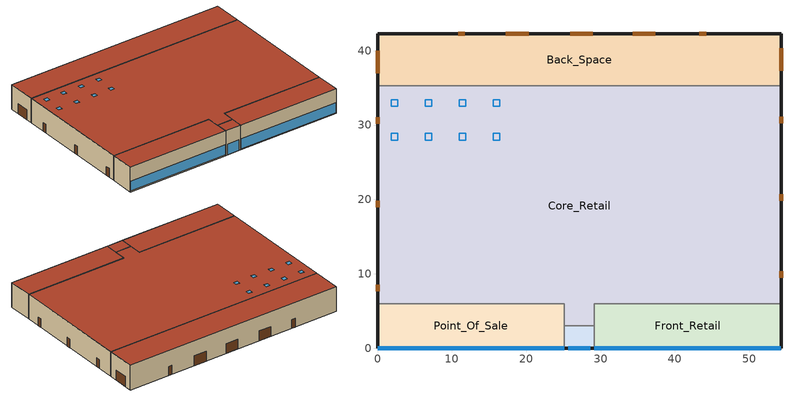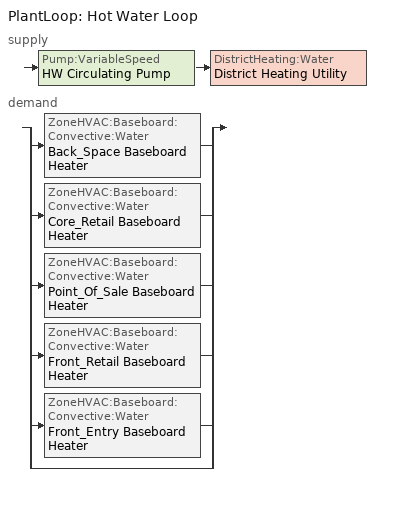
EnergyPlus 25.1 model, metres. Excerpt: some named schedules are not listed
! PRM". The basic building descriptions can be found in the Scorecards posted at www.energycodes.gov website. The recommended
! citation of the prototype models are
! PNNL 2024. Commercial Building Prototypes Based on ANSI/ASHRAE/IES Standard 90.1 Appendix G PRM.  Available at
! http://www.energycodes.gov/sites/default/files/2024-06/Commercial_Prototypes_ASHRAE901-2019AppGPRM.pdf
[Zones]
Back_Space
 floor ground (Back_Space_Floor_Ffactor): 54.27,35.27 0,35.27 0,42.27 54.27,42.27 z0
 wall outside (nonres_ext_wall_grd): 54.27,35.27 54.27,42.27 0,42.27 0,35.27 z0:6.1
 wall to Core_Retail (int_wall): 0,35.27 54.27,35.27 z0:6.1
 door (Swinging Door_con): 44.21,42.27 43.3,42.27 / 11.75,42.27 10.83,42.27 z0:2.13
 door (Overhead Door_con): 54.27,37.32 54.27,40.36 / 37.36,42.27 34.31,42.27 / 28.98,42.27 25.93,42.27 / 20.31,42.27 17.26,42.27 / 0,40.01 0,36.96 z0:2.44
 roof outside (nonres_roof): 0,35.27 54.27,35.27 54.27,42.27 0,42.27 z6.1
Core_Retail
 floor ground (Core_Retail_Floor_Ffactor): 25.14,3 25.14,6 0,6 0,35.27 54.27,35.27 54.27,6 29.14,6 29.14,3 z0
 wall outside (nonres_ext_wall_grd): 0,35.27 0,6 / 54.27,6 54.27,35.27 z0:6.1
 wall to Front_Retail (int_wall): 29.14,3 29.14,6 54.27,6 z0:6.1
 wall to Point_Of_Sale (int_wall): 0,6 25.14,6 25.14,3 z0:6.1
 wall to Front_Entry (int_wall): 25.14,3 29.14,3 z0:6.1
 door (Swinging Door_con): 0,8.54 0,7.62 / 0,19.84 0,18.93 / 0,31.06 0,30.15 / 54.27,9.44 54.27,10.35 / 54.27,19.81 54.27,20.72 / 54.27,30.23 54.27,31.15 z0:2.13
 roof outside (nonres_roof): 25.14,6 25.14,3 29.14,3 29.14,6 54.27,6 54.27,35.27 0,35.27 0,6 z6.1
 skylight (NonresSkylight_U_0.69_SHGC_0.49): 16.46,28.87 15.54,28.87 15.54,27.95 16.46,27.95 z6.1; 2.74,28.87 1.83,28.87 1.83,27.95 2.74,27.95 z6.1; 7.32,28.87 6.4,28.87 6.4,27.95 7.32,27.95 z6.1; 11.89,28.87 10.97,28.87 10.97,27.95 11.89,27.95 z6.1; 11.89,33.44 10.97,33.44 10.97,32.53 11.89,32.53 z6.1; 2.74,33.44 1.83,33.44 1.83,32.53 2.74,32.53 z6.1; 16.46,33.44 15.54,33.44 15.54,32.53 16.46,32.53 z6.1; 7.32,33.44 6.4,33.44 6.4,32.53 7.32,32.53 z6.1
Point_Of_Sale
 floor ground (Point_Of_Sale_Floor_Ffactor): 0,0 0,6 25.14,6 25.14,0 z0
 wall outside (nonres_ext_wall_grd): 0,6 0,0 25.14,0 z0:6.1
 wall to Front_Entry (int_wall): 25.14,0 25.14,3 z0:6.1
 window (NonresWindow_U_0.57_SHGC_0.39): 0.05,0 25.09,0 z0.23:2.66
 roof outside (nonres_roof): 0,6 0,0 25.14,0 25.14,6 z6.1
Front_Retail
 floor ground (Front_Retail_Floor_Ffactor): 54.27,0 29.14,0 29.14,6 54.27,6 z0
 wall outside (nonres_ext_wall_grd): 29.14,0 54.27,0 54.27,6 z0:6.1
 wall to Front_Entry (int_wall): 29.14,3 29.14,0 z0:6.1
 window (NonresWindow_U_0.57_SHGC_0.39): 29.19,0 54.22,0 z0.23:2.66
 roof outside (nonres_roof): 29.14,0 54.27,0 54.27,6 29.14,6 z6.1
Front_Entry
 floor ground (Front_Entry_Floor_Ffactor): 25.14,0 25.14,3 29.14,3 29.14,0 z0
 wall outside (nonres_ext_wall_grd): 25.14,0 29.14,0 z0:6.1
 window (NonresWindow_U_0.57_SHGC_0.39): 25.64,0 28.64,0 z0.05:2.66
 roof outside (nonres_roof): 25.14,3 25.14,0 29.14,0 29.14,3 z6.1
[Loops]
PlantLoop 'Hot Water Loop'
 supply: Pump:VariableSpeed 'HW Circulating Pump' > DistrictHeating:Water 'District Heating Utility'
 demand: split
  | ZoneHVAC:Baseboard:Convective:Water 'Back_Space Baseboard Heater'
  | ZoneHVAC:Baseboard:Convective:Water 'Core_Retail Baseboard Heater'
  | ZoneHVAC:Baseboard:Convective:Water 'Point_Of_Sale Baseboard Heater'
  | ZoneHVAC:Baseboard:Convective:Water 'Front_Retail Baseboard Heater'
  | ZoneHVAC:Baseboard:Convective:Water 'Front_Entry Baseboard Heater'
  | bypass
[Building]
RetailStandalone: North Axis {deg}=0; Terrain=City; Loads Convergence Tolerance Value {W}=0.04; Temperature Convergence Tolerance Value {deltaC}=0.2; Solar Distribution=FullInteriorAndExterior; Maximum Number of Warmup Days=25; Minimum Number of Warmup Days=6
[Site:Location]
Vasteras: Latitude {deg}=59.589; Longitude {deg}=16.634; Time Zone {hr}=1; Elevation {m}=6.4
[SizingPeriod:DesignDay] Day of Month=21; Dry-Bulb Temperature Range Modifier Type=DefaultMultipliers; Humidity Condition Type=Wetbulb; Barometric Pressure {Pa}=101245; Rain Indicator=No; Snow Indicator=No; Daylight Saving Time Indicator=No
Name | Month | Day Type | Maximum Dry-Bulb Temperature {C} | Daily Dry-Bulb Temperature Range {deltaC} | Wetbulb or DewPoint at Maximum Dry-Bulb {C} | Wind Speed {m/s} | Wind Direction {deg} | Solar Model Indicator | Sky Clearness | ASHRAE Clear Sky Optical Depth for Beam Irradiance (taub) | ASHRAE Clear Sky Optical Depth for Diffuse Irradiance (taud)
Vasteras Ann Htg 99.6% Condns DB | 1 | WinterDesignDay | -18.1 | 0 | -18.1 | 3.6 | 270 | ASHRAEClearSky | 0
Vasteras Ann Clg 0.4% Condns DB=>MWB | 7 | SummerDesignDay | 27.2 | 10 | 17.8 | 4.1 | 200 | ASHRAETau |  | 0.404 | 2.226
[Site:GroundTemperature:FCfactorMethod]
January Ground Temperature {C}=-0.54; February Ground Temperature {C}=-1.31; March Ground Temperature {C}=0.06; April Ground Temperature {C}=2.21; May Ground Temperature {C}=7.82; June Ground Temperature {C}=12.16; July Ground Temperature {C}=15.08; August Ground Temperature {C}=15.97; September Ground Temperature {C}=14.46; October Ground Temperature {C}=11.09; November Ground Temperature {C}=6.59; December Ground Temperature {C}=2.42
[Site:WaterMainsTemperature]
Calculation Method=CORRELATION; Annual Average Outdoor Air Temperature {C}=6.9; Maximum Difference In Monthly Average Outdoor Air Temperatures {deltaC}=19.9
[Material]
Name | Roughness | Thickness {m} | Conductivity {W/m-K} | Density {kg/m3} | Specific Heat {J/kg-K} | Thermal Absorptance | Solar Absorptance | Visible Absorptance
Std Wood 6inch | MediumSmooth | 0.15 | 0.12 | 540 | 1210 | 0.9 | 0.7 | 0.7
F07 25mm stucco | Smooth | 0.0254 | 0.72 | 1856 | 840 | 0.9 | 0.7 | 0.7
F08 Metal surface | Smooth | 0.0008 | 45.28 | 7824 | 500
F13 Built-up roofing | Rough | 0.0095 | 0.16 | 1120 | 1460 | 0.9 | 0.7
G01 13mm gypsum board | Smooth | 0.0127 | 0.16 | 800 | 1090 | 0.9 | 0.7 | 0.5
G01 16mm gypsum board | MediumSmooth | 0.0159 | 0.16 | 800 | 1090
[Material:NoMass] Thermal Absorptance=0.9; Solar Absorptance=0.7; Visible Absorptance=0.7
Name | Roughness | Thermal Resistance {m2-K/W}
Opaque Door panel_con | MediumRough | 0.101886
Overhead Door_con Panel | MediumRough | 0.20252
Nonres_Roof_Insulation | MediumSmooth | 2.59864
Nonres_Exterior_Wall_Insulation_grd | MediumSmooth | 1.71283
[WindowMaterial:SimpleGlazingSystem]
Name | U-Factor {W/m2-K} | Solar Heat Gain Coefficient | Visible Transmittance
Nonres Window Glazing Layer | 3.23661 | 0.39 | 0.429
Nonres Skylight Glazing Layer | 3.918 | 0.49 | 0.49
[Construction]
Swinging Door_con: Opaque Door panel_con
Overhead Door_con: Overhead Door_con Panel
InteriorFurnishings: Std Wood 6inch
int_wall: G01 13mm gypsum board, G01 13mm gypsum board
nonres_roof: F13 Built-up roofing, Nonres_Roof_Insulation, F08 Metal surface
NonresWindow_U_0.57_SHGC_0.39: Nonres Window Glazing Layer
NonresSkylight_U_0.69_SHGC_0.49: Nonres Skylight Glazing Layer
nonres_ext_wall_grd: F07 25mm stucco, G01 16mm gypsum board, Nonres_Exterior_Wall_Insulation_grd, G01 16mm gypsum board
[Construction:FfactorGroundFloor] F-Factor {W/m-K}=1.26363
Name | Area {m2} | PerimeterExposed {m}
Back_Space_Floor_Ffactor | 379.89 | 68.27
Core_Retail_Floor_Ffactor | 1600.48 | 58.54
Point_Of_Sale_Floor_Ffactor; Front_Retail_Floor_Ffactor | 150.81 | 31.135
Front_Entry_Floor_Ffactor | 12 | 4
[Zone] Type=1; Multiplier=1; Ceiling Height {m}=-9999; Floor Area {m2}=autocalculate; Part of Total Floor Area=Yes
Name | Volume {m3}
Back_Space | 2317.33
Core_Retail | 9762.95
Point_Of_Sale; Front_Retail | 919.941
Front_Entry | 73.2
[InternalMass] Construction=InteriorFurnishings
Name | Zone or ZoneList | Surface Area {m2}
Back_Space_InternalMass_1 | Back_Space | 759.78
Core_Retail_InternalMass_1 | Core_Retail | 3200.97
Point_Of_Sale_InternalMass_1 | Point_Of_Sale | 301.62
Front_Retail_InternalMass_1 | Front_Retail | 301.62
Front_Entry_InternalMass_1 | Front_Entry | 24
[People] Number of People Schedule=BLDG_OCC_SCH; Fraction Radiant=0.3; Sensible Heat Fraction=AUTOCALCULATE; Activity Level Schedule=ACTIVITY_SCH; Enable ASHRAE 55 Comfort Warnings=No; Mean Radiant Temperature Calculation Type=EnclosureAveraged; Work Efficiency Schedule=WORK_EFF_SCH; Clothing Insulation Calculation Method=ClothingInsulationSchedule; Clothing Insulation Schedule=CLOTHING_SCH; Air Velocity Schedule=AIR_VELO_SCH; Thermal Comfort Model 1 Type=FANGER
Name | Zone or ZoneList or Space or SpaceList | Number of People Calculation Method | Floor Area per Person {m2/person} | Number of People
Back_Space | Back_Space | Area/Person | 46.452
Core_Retail | Core_Retail | Area/Person | 6.193
Point_Of_Sale | Point_Of_Sale | Area/Person | 6.193
Front_Retail | Front_Retail | Area/Person | 6.193
Front_Entry | Front_Entry | People |  | 1.938
[Lights] Design Level Calculation Method=Watts/Area; Return Air Fraction=0; Fraction Radiant=0.7; Fraction Visible=0.2; Fraction Replaceable=1; Return Air Fraction Calculated from Plenum Temperature=No
Name | Zone or ZoneList or Space or SpaceList | Schedule | Watts per Floor Area {W/m2}
Back_Space_Lights | Back_Space | ltg_sch_back | 9.02708
Core_Retail_Lights | Core_Retail | ltg_sch_core | 18.29863
Point_Of_Sale_Lights | Point_Of_Sale | ltg_sch_sale | 18.29863
Front_Retail_Lights | Front_Retail | ltg_sch_front | 18.29863
Front_Entry_Lights | Front_Entry | ltg_sch_entry | 10.97918
[ElectricEquipment] Schedule=BLDG_EQUIP_SCH; Design Level Calculation Method=EquipmentLevel; Fraction Latent=0; Fraction Radiant=0.5; Fraction Lost=0
Name | Zone or ZoneList or Space or SpaceList | Design Level {W}
Back_Space_MiscPlug_Equip | Back_Space | 3065.71
Core_Retail_MiscPlug_Equip | Core_Retail | 5169.56
Point_Of_Sale_MiscPlug_Equip | Point_Of_Sale | 3245.43
Front_Retail_MiscPlug_Equip | Front_Retail | 487.1163
[ZoneInfiltration:DesignFlowRate] Temperature Term Coefficient=0; Velocity Squared Term Coefficient=0
Name | Zone or ZoneList or Space or SpaceList | Schedule | Design Flow Rate Calculation Method | Flow Rate per Exterior Surface Area {m3/s-m2} | Constant Term Coefficient | Velocity Term Coefficient | Design Flow Rate {m3/s}
Back_Space_Infiltration | Back_Space | INFIL_SCH | Flow/ExteriorWallArea | 0.000569572 | 0 | 0.224
Core_Retail_Infiltration | Core_Retail | INFIL_SCH | Flow/ExteriorWallArea | 0.000569572 | 0 | 0.224
Point_Of_Sale_Infiltration | Point_Of_Sale | INFIL_SCH | Flow/ExteriorWallArea | 0.000569572 | 0 | 0.224
Front_Retail_Infiltration | Front_Retail | INFIL_SCH | Flow/ExteriorWallArea | 0.000569572 | 0 | 0.224
Front_Entry_Infiltration | Front_Entry | INFIL_SCH | Flow/ExteriorWallArea | 0.000569572 | 0 | 0.224
Front_Entry_Door_Infiltration | Front_Entry | INFIL_Door_Opening_SCH | Flow/Zone |  | 1 | 0 | 0.937287
Back_Space ERV Balance | Back_Space | ALWAYS_ON | Flow/Zone |  | 1 | 0 | 0.022
Core_Retail ERV Balance | Core_Retail | ALWAYS_ON | Flow/Zone |  | 1 | 0 | 0.17
Point_Of_Sale ERV Balance | Point_Of_Sale | ALWAYS_ON | Flow/Zone |  | 1 | 0 | 0.016
Front_Retail ERV Balance | Front_Retail | ALWAYS_ON | Flow/Zone |  | 1 | 0 | 0.016
Front_Entry ERV Balance | Front_Entry | ALWAYS_ON | Flow/Zone |  | 1 | 0 | 0.001
[Exterior:Lights]
Exterior_Lights: Schedule=Exterior_Lgt_ALWAYS_ON; Design Level {W}=7996.55; Control Option=AstronomicalClock
[DesignSpecification:OutdoorAir] Outdoor Air Method=Flow/Area
Name | Outdoor Air Flow per Zone Floor Area {m3/s-m2}
SZ DSOA Back_Space | 0.000609599
SZ DSOA Core_Retail; SZ DSOA Point_Of_Sale; SZ DSOA Front_Retail; SZ DSOA Front_Entry | 0.0011811
[Sizing:Zone] Zone Cooling Design Supply Air Humidity Ratio {kgWater/kgDryAir}=0.0085; Zone Heating Design Supply Air Humidity Ratio {kgWater/kgDryAir}=0.008; Cooling Minimum Air Flow Fraction=0; Heating Design Air Flow Method=DesignDay; Heating Design Air Flow Rate {m3/s}=0; Zone Load Sizing Method=Sensible Load Only No Latent Load; Zone Latent Cooling Design Supply Air Humidity Ratio Input Method=HumidityRatioDifference; Zone Cooling Design Supply Air Humidity Ratio Difference {kgWater/kgDryAir}=0.005; Zone Latent Heating Design Supply Air Humidity Ratio Input Method=HumidityRatioDifference; Zone Humidification Design Supply Air Humidity Ratio Difference {kgWater/kgDryAir}=0.005
Name | Zone Cooling Design Supply Air Temperature Input Method | Zone Cooling Design Supply Air Temperature {C} | Zone Heating Design Supply Air Temperature Input Method | Zone Heating Design Supply Air Temperature {C} | Design Specification Outdoor Air Object | Cooling Design Air Flow Method | Cooling Design Air Flow Rate {m3/s} | Zone Cooling Design Supply Air Temperature Difference {deltaC} | Zone Heating Design Supply Air Temperature Difference {deltaC} | Zone Cooling Sizing Factor | Cooling Minimum Air Flow per Zone Floor Area {m3/s-m2} | Cooling Minimum Air Flow {m3/s}
Back_Space | SupplyAirTemperature | 12.7789 | SupplyAirTemperature | 32.2211 | SZ DSOA Back_Space | DesignDay | 0
Core_Retail | SupplyAirTemperature | 12.7789 | SupplyAirTemperature | 32.2211 | SZ DSOA Core_Retail | DesignDay | 0
Point_Of_Sale | SupplyAirTemperature | 12.7789 | SupplyAirTemperature | 32.2211 | SZ DSOA Point_Of_Sale | DesignDay | 0
Front_Retail | SupplyAirTemperature | 12.7789 | SupplyAirTemperature | 32.2211 | SZ DSOA Front_Retail | DesignDay | 0
Front_Entry | TemperatureDifference | 27 | TemperatureDifference | 27.1111 | SZ DSOA Front_Entry | Flow/Zone | 0.0001 | 0.1 | 5 | 0.0001 | 0.0001 | 0.0001
[Sizing:Plant]
Hot Water Loop: Loop Type=Heating; Design Loop Exit Temperature {C}=60; Loop Design Temperature Difference {deltaC}=20; Sizing Option=NonCoincident; Zone Timesteps in Averaging Window=1
[ZoneControl:Thermostat] Control Type Schedule=Dual Zone Control Type Sched
Name | Zone or ZoneList | Control 1
Back_Space Thermostat | Back_Space | Back_Space Dual SP Control
Core_Retail Thermostat | Core_Retail | Core_Retail Dual SP Control
Point_Of_Sale Thermostat | Point_Of_Sale | Point_Of_Sale Dual SP Control
Front_Retail Thermostat | Front_Retail | Front_Retail Dual SP Control
Front_Entry Thermostat | Front_Entry | Front_Entry Dual SP Control
[ThermostatSetpoint:DualSetpoint]
Name | Heating Setpoint Temperature Schedule | Cooling Setpoint Temperature Schedule
Back_Space Dual SP Control; Point_Of_Sale Dual SP Control; Front_Retail Dual SP Control | HTGSETP_SCH_NO_OPTIMUM | CLGSETP_SCH_NO_SETBACK
Core_Retail Dual SP Control | HTGSETP_SCH_YES_OPTIMUM | CLGSETP_SCH_YES_OPTIMUM
Front_Entry Dual SP Control | HTGSETP_SCH_NO_OPTIMUM | NoCoolingSetpointSch
[ZoneHVAC:EnergyRecoveryVentilator] Availability Schedule=HVACOperationSchd
Name | Heat Exchanger | Supply Air Flow Rate {m3/s} | Exhaust Air Flow Rate {m3/s} | Supply Air Fan | Exhaust Air Fan | Ventilation Rate per Unit Floor Area {m3/s-m2}
Back_Space_Ventilation | Back_Space_ERV_HX | 0.256 | 0.256 | Back_Space_Supply_Fan | Back_Space_Exhaust_Fan | 0.0006096
Core_Retail_Ventilation | Core_Retail_ERV_HX | 2.086 | 2.086 | Core_Retail_Supply_Fan | Core_Retail_Exhaust_Fan | 0.0011811
Point_Of_Sale_Ventilation | Point_Of_Sale_ERV_HX | 0.197 | 0.197 | Point_Of_Sale_Supply_Fan | Point_Of_Sale_Exhaust_Fan | 0.0011811
Front_Retail_Ventilation | Front_Retail_ERV_HX | 0.197 | 0.197 | Front_Retail_Supply_Fan | Front_Retail_Exhaust_Fan | 0.0011811
Front_Entry_Ventilation | Front_Entry_ERV_HX | 0.016 | 0.016 | Front_Entry_Supply_Fan | Front_Entry_Exhaust_Fan | 0.0011811
[ZoneHVAC:Baseboard:Convective:Water] Availability Schedule=ALWAYS_ON; Heating Design Capacity Method=HeatingDesignCapacity; Heating Design Capacity {W}=autosize; Fraction of Autosized Heating Design Capacity=1; U-Factor Times Area Value {W/K}=autosize; Maximum Water Flow Rate {m3/s}=autosize; Convergence Tolerance=0.001
Back_Space Baseboard Heater; Core_Retail Baseboard Heater; Point_Of_Sale Baseboard Heater; Front_Retail Baseboard Heater; Front_Entry Baseboard Heater
[Zone equipment]
Back_Space: Back_Space_Ventilation, Back_Space Baseboard Heater
Core_Retail: Core_Retail_Ventilation, Core_Retail Baseboard Heater
Point_Of_Sale: Point_Of_Sale_Ventilation, Point_Of_Sale Baseboard Heater
Front_Retail: Front_Retail_Ventilation, Front_Retail Baseboard Heater
Front_Entry: Front_Entry_Ventilation, Front_Entry Baseboard Heater
[Fan:SystemModel] Availability Schedule=HVACOperationSchd; Design Maximum Air Flow Rate {m3/s}=autosize; Speed Control Method=Discrete; Electric Power Minimum Flow Rate Fraction=0.2; Motor Efficiency=0.65; Motor In Air Stream Fraction=1; Design Electric Power Consumption {W}=autosize; Design Power Sizing Method=TotalEfficiencyAndPressure; Fan Total Efficiency=0.7
Name | Design Pressure Rise {Pa}
Back_Space_Supply_Fan; Core_Retail_Supply_Fan; Point_Of_Sale_Supply_Fan; Front_Retail_Supply_Fan; Front_Entry_Supply_Fan | 300
Back_Space_Exhaust_Fan; Core_Retail_Exhaust_Fan; Point_Of_Sale_Exhaust_Fan; Front_Retail_Exhaust_Fan; Front_Entry_Exhaust_Fan | 200
[HeatExchanger:AirToAir:SensibleAndLatent] Availability Schedule=ALWAYS_ON; Sensible Effectiveness at 100% Heating Air Flow=0.6; Latent Effectiveness at 100% Heating Air Flow=0.55; Sensible Effectiveness at 100% Cooling Air Flow=0.65; Latent Effectiveness at 100% Cooling Air Flow=0.6; Nominal Electric Power {W}=0; Supply Air Outlet Temperature Control=No; Heat Exchanger Type=Plate; Frost Control Type=MinimumExhaustTemperature; Threshold Temperature {C}=2; Initial Defrost Time Fraction=0.083; Rate of Defrost Time Fraction Increase {1/K}=0.012
Name | Nominal Supply Air Flow Rate {m3/s}
Back_Space_ERV_HX | 0.256
Core_Retail_ERV_HX | 2.086
Point_Of_Sale_ERV_HX; Front_Retail_ERV_HX | 0.197
Front_Entry_ERV_HX | 0.016
[Pump:VariableSpeed]
HW Circulating Pump: Design Maximum Flow Rate {m3/s}=autosize; Design Pump Head {Pa}=179352; Design Power Consumption {W}=autosize; Motor Efficiency=0.9; Fraction of Motor Inefficiencies to Fluid Stream=0; Coefficient 1 of the Part Load Performance Curve=0; Coefficient 2 of the Part Load Performance Curve=1; Coefficient 3 of the Part Load Performance Curve=0; Coefficient 4 of the Part Load Performance Curve=0; Design Minimum Flow Rate {m3/s}=autosize; Pump Control Type=Intermittent; Design Power Sizing Method=PowerPerFlowPerPressure; Design Electric Power per Unit Flow Rate {W/(m3/s)}=348701.1; Design Shaft Power per Unit Flow Rate per Unit Head {W/((m3/s)-Pa)}=1.28205
[DistrictHeating:Water]
District Heating Utility: Nominal Capacity {W}=autosize
[WaterHeater:Mixed]
SWHSys1 Water Heater: Tank Volume {m3}=0.151416; Setpoint Temperature Schedule=Hot Water Setpoint Temp Schedule; Deadband Temperature Difference {deltaC}=0.1; Maximum Temperature Limit {C}=85; Heater Control Type=Cycle; Heater Maximum Capacity {W}=11722.8; Heater Minimum Capacity {W}=0; Heater Fuel Type=Electricity; Heater Thermal Efficiency=1; Off Cycle Parasitic Fuel Consumption Rate {W}=0; Off Cycle Parasitic Fuel Type=Electricity; Off Cycle Parasitic Heat Fraction to Tank=0; On Cycle Parasitic Fuel Consumption Rate {W}=0; On Cycle Parasitic Fuel Type=Electricity; Ambient Temperature Indicator=Zone; Ambient Temperature Zone=Back_space; Off Cycle Loss Coefficient to Ambient Temperature {W/K}=1.11925; On Cycle Loss Coefficient to Ambient Temperature {W/K}=1.11925; Peak Use Flow Rate {m3/s}=1.89e-05; Use Flow Rate Fraction Schedule=BLDG_SWH_SCH
[PlantLoop]
Hot Water Loop: Fluid Type=Water; Plant Equipment Operation Scheme=Hot Water Loop Operation; Maximum Loop Temperature {C}=100; Minimum Loop Temperature {C}=10; Maximum Loop Flow Rate {m3/s}=autosize; Plant Loop Volume {m3}=autocalculate; Load Distribution Scheme=SequentialLoad; Plant Loop Demand Calculation Scheme=SingleSetpoint; Common Pipe Simulation=None; Pressure Simulation Type=None; Loop Circulation Time {minutes}=2
[PlantEquipmentList]
Hot Water Loop Equipment: District Heating Utility
[PlantEquipmentOperation:HeatingLoad]
Dist Htg Operation: Load Range 1 Lower Limit {W}=0; Load Range 1 Upper Limit {W}=10000000; Range 1 Equipment List=Hot Water Loop Equipment
[PlantEquipmentOperationSchemes]
Hot Water Loop Operation: Control Scheme 1=Dist Htg Operation; Control Scheme 1 Schedule=ALWAYS_ON
[SetpointManager:OutdoorAirReset]
HW Loop Heat Curve: Control Variable=Temperature; Setpoint at Outdoor Low Temperature {C}=60; Outdoor Low Temperature {C}=-20; Setpoint at Outdoor High Temperature {C}=19; Outdoor High Temperature {C}=20; Setpoint Node or NodeList=HW Supply Outlet Node
[Schedule:Compact]
ltg_sch_entry; ltg_sch_core; ltg_sch_back; ltg_sch_sale; ltg_sch_front: Through: 12/31, For: SummerDesignDay, Until: 24:00, 1, For: WinterDesignDay, Until: 24:00, 0, For: Weekdays, Until: 7:00, 0.05, Until: 8:00, 0.2, Until: 9:00, 0.4, Until: 18:00, 0.9, Until: 21:00, 0.5, Until: 22:00, 0.2, Until: 24:00, 0.05, For: Saturday, Until: 7:00, 0.05, Until: 8:00, 0.1, Until: 9:00, 0.3, Until: 10:00, 0.6, Until: 18:00, 0.9, Until: 19:00, 0.5, Until: 21:00, 0.3, Until: 22:00, 0.1, Until: 24:00, 0.05, For: AllOtherDays, Until: 9:00, 0.05, Until: 10:00, 0.1, Until: 12:00, 0.4, Until: 17:00, 0.6, Until: 18:00, 0.4, Until: 19:00, 0.2, Until: 24:00, 0.05
BLDG_OCC_SCH: Through: 12/31, For: Weekdays, Until: 07:00, 0, Until: 08:00, 0.1, Until: 09:00, 0.2, Until: 11:00, 0.5, Until: 15:00, 0.7, Until: 16:00, 0.8, Until: 17:00, 0.7, Until: 19:00, 0.5, Until: 21:00, 0.3, Until: 24:00, 0, For: SummerDesignDay, Until: 24:00, 1, For: Saturday, Until: 07:00, 0, Until: 08:00, 0.1, Until: 09:00, 0.2, Until: 10:00, 0.5, Until: 11:00, 0.6, Until: 17:00, 0.8, Until: 18:00, 0.6, Until: 21:00, 0.2, Until: 22:00, 0.1, Until: 24:00, 0, For: WinterDesignDay, Until: 24:00, 0, For: Sunday Holidays AllOtherDays, Until: 09:00, 0, Until: 10:00, 0.1, Until: 12:00, 0.2, Until: 17:00, 0.4, Until: 18:00, 0.2, Until: 19:00, 0.1, Until: 24:00, 0
BLDG_EQUIP_SCH: Through: 12/31, For: Weekdays, Until: 07:00, 0.197373, Until: 08:00, 0.39888, Until: 09:00, 0.59832, Until: 19:00, 0.897481, Until: 20:00, 0.698041, Until: 21:00, 0.698041, Until: 22:00, 0.197373, Until: 24:00, 0.197373, For: Saturday, Until: 07:00, 0.148029, Until: 08:00, 0.29916, Until: 09:00, 0.4986, Until: 10:00, 0.797761, Until: 18:00, 0.897481, Until: 19:00, 0.698041, Until: 21:00, 0.4986, Until: 22:00, 0.29916, Until: 24:00, 0.148029, For: SummerDesignDay, Until: 24:00, 1, For: WinterDesignDay, Until: 24:00, 0, For: Sunday Holidays AllOtherDays, Until: 09:00, 0.148029, Until: 10:00, 0.29916, Until: 12:00, 0.59832, Until: 17:00, 0.797761, Until: 18:00, 0.59832, Until: 19:00, 0.39888, Until: 24:00, 0.148029
INFIL_SCH; ALWAYS_ON; Exterior_Lgt_ALWAYS_ON: Through: 12/31, For: AllDays, Until: 24:00, 1
INFIL_Door_Opening_SCH: Through: 12/31, For: AllDays, Until: 08:00, 0, Until: 12:00, 0.131, Until: 18:00, 1, Until: 20:00, 0.131, Until: 24:00, 0
Hot Water Setpoint Temp Schedule: THROUGH: 12/31, FOR: AllDays, UNTIL: 24:00, 60
HVACOperationSchd: Through: 12/31, For: Weekdays SummerDesignDay, Until: 06:00, 0, Until: 21:00, 1, Until: 24:00, 0, For: Saturday WinterDesignDay, Until: 06:00, 0, Until: 22:00, 1, Until: 24:00, 0, For: Sunday Holidays AllOtherDays, Until: 08:00, 0, Until: 19:00, 1, Until: 24:00, 0
Dual Zone Control Type Sched: Through: 12/31, For: AllDays, Until: 24:00, 4
ACTIVITY_SCH: Through: 12/31, For: AllDays, Until: 24:00, 120
WORK_EFF_SCH: Through: 12/31, For: AllDays, Until: 24:00, 0
AIR_VELO_SCH: Through: 12/31, For: AllDays, Until: 24:00, 0.2
CLOTHING_SCH: Through: 04/30, For: AllDays, Until: 24:00, 1, Through: 09/30, For: AllDays, Until: 24:00, 0.5, Through: 12/31, For: AllDays, Until: 24:00, 1
